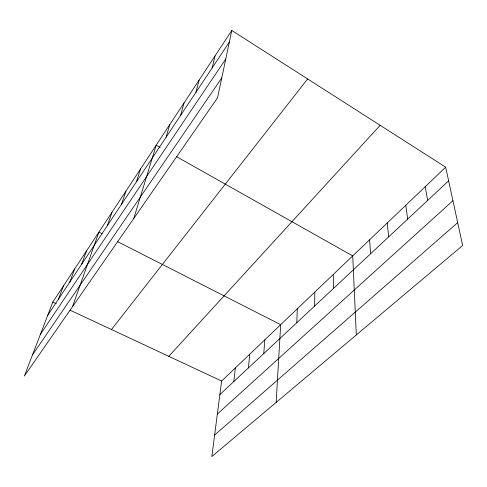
<?xml version="1.0" encoding="UTF-8"?>
<svg xmlns="http://www.w3.org/2000/svg" width="487" height="487" viewBox="0 0 487 487"><rect width="100%" height="100%" fill="white"/><g stroke="black" fill="none" stroke-linecap="round" stroke-linejoin="round"><path stroke-width="0.73" d="M314.651 306.025L314.815 292.09M296.808 322.704L297.307 308.801M276.147 402.42L280.67 324.677L117.117 241.4M263.753 353.586L264.837 339.792M248.419 367.916L249.752 354.189M233.809 381.571L235.361 367.922M445.672 167.193L221.622 381.035L211.839 456.538L462.65 245.491L445.672 167.193L231.806 30.462L52.803 302.086L24.35 376.043L217.561 97.79L231.806 30.462M212.186 67.876L215.004 55.962M195.963 92.28L199.11 80.081M180.616 115.364L184.049 102.934M166.079 137.243L169.762 124.611M133.803 218.413L156.193 145.205L160.113 147.415M136.457 181.803L140.609 168.855M121.561 204.211L125.914 191.154M107.511 225.353L112.034 212.21M72.46 306.755L98.91 232.129L102.282 233.845M81.67 264.228L86.473 251M69.763 282.137L74.675 268.903M58.464 299.134L63.468 285.912M47.726 315.29L229.359 42.04M40.427 334.259L225.767 59.006M32.489 354.883L221.774 77.902M111.462 329.522L307.632 78.943M168.788 356.326L380.152 125.305M219.862 394.598L448.63 180.835M217.348 414.023L452.934 200.687M214.621 435.055L457.689 222.62M52.803 302.086L56.236 303.693M69.958 310.109L221.622 381.035M176.458 156.625L352.716 255.912L356.326 334.953M425.224 186.704L427.629 200.461M405.774 205.27L407.674 219.107M387.25 222.955L388.687 236.846M369.584 239.817L370.601 253.745M333.26 274.485L333.473 288.438"/></g></svg>
